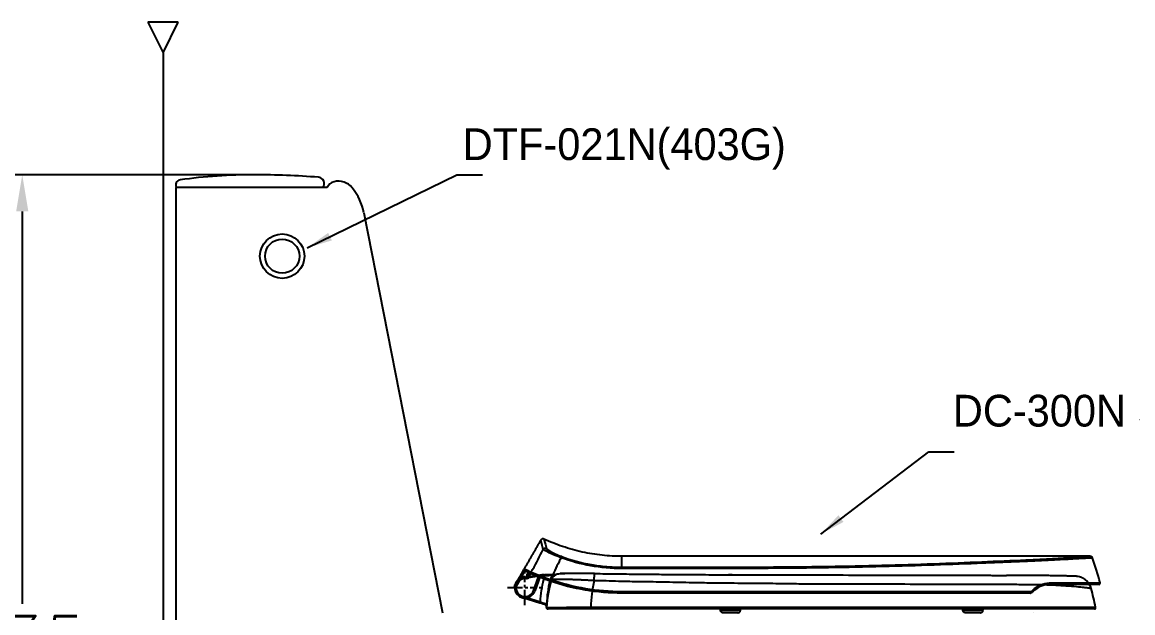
# Model space of a CAD drawing. Extents: x 65933 to 68358, y 58295 to 61726.
# Drawn here: x 66388 to 67262, y 59559 to 60025 of the extents above; entities that cross this region are included whole.
import ezdxf

# ---------------------------------------------------------------- set-up
doc = ezdxf.new("R2010")
doc.units = 0
doc.header["$MEASUREMENT"] = 0
doc.linetypes.add('BORDER', pattern=[18, 5, -2, 5, -2, 2, -2])
doc.layers.get('Defpoints').update_dxf_attribs({"linetype": 'CONTINUOUS'})
for name, color, linetype in [('1', 2, 'CONTINUOUS'), ('Dim', 4, 'CONTINUOUS'), ('MAIN', 7, 'CONTINUOUS')]:
    doc.layers.add(name, color=color, linetype=linetype)
doc.layers.add('AM_6', color=2, linetype='CONTINUOUS', lineweight=30)
doc.styles.add('h', font='', dxfattribs={"height": 30})
doc.styles.get("Standard").update_dxf_attribs({"font": 'txt.shx', "bigfont": 'ghs.shx'})
doc.styles.get('h').set_extended_font_data('Haansoft Batang')
doc.dimstyles.new('SERIM', dxfattribs={"dimscale": 10, "dimtxt": 3, "dimasz": 2, "dimexe": 1, "dimexo": 1.5, "dimgap": 1, "dimtad": 1, "dimtoh": 1, "dimdec": 0, "dimdsep": 46, "dimtxsty": 'h', "dimcen": -0.3, "dimclrt": 2, "dimadec": 0, "dimazin": 0, "dimtfac": 1, "dimtdec": 0, "dimtmove": 1, "dimatfit": 3, "dimfxl": 0, "dimtolj": 1, "dimtzin": 0, "dimarcsym": 0})
doc.dimstyles.get("Standard").update_dxf_attribs({"dimtxt": 0.18, "dimasz": 0.18, "dimexe": 0.18, "dimexo": 0.0625, "dimgap": 0.09, "dimtad": 0, "dimtih": 1, "dimtoh": 1, "dimdec": 4, "dimzin": 0, "dimdsep": 46, "dimtxsty": 'Standard', "dimcen": 0.09, "dimadec": 0, "dimazin": 0, "dimtfac": 1, "dimtdec": 4, "dimtofl": 0, "dimtmove": 0, "dimatfit": 0, "dimfxl": 0, "dimtolj": 1, "dimtzin": 0, "dimarcsym": 0})

# ---------------------------------------------------------------- blocks, each defined once
blk = doc.blocks.new('*D13')
at = {"layer": 'Defpoints', "color": 0}
for p in [(66387.56, 59904.31), (66580.4, 59904.31), (66498.43, 59169.32)]:
    blk.add_point(p, dxfattribs=at)
at = {"layer": 'Dim', "color": 0, "lineweight": -2}
for p, q in [((66570.4, 59904.31), (66358.76, 59904.31)), ((66387.56, 59875.51), (66387.56, 59566.41)), ((66387.56, 59198.12), (66387.56, 59507.21)), ((66488.43, 59169.32), (66358.76, 59169.32))]:
    blk.add_line(p, q, dxfattribs=at)
at = {"layer": 'Dim', "color": 0}
for points in [[(66382.76, 59875.51), (66392.36, 59875.51), (66387.56, 59904.31)], [(66382.76, 59198.12), (66392.36, 59198.12), (66387.56, 59169.32)]]:
    blk.add_solid(points, dxfattribs=at)
at = {"layer": 'Dim', "color": 0, "insert": (66387.56, 59536.81), "char_height": 40, "attachment_point": 5}
blk.add_mtext('\\A1;735', dxfattribs=at)

msp = doc.modelspace()

# ---------------------------------------------------------------- linework, layer by layer
at = {"layer": '1', "color": 1, "linetype": 'BORDER'}
for p, q in [((66783.43, 59565.37), (66783.43, 59593.1)), ((66783.43, 59565.37), (66783.43, 59593.1)), ((66769.57, 59579.23), (66797.3, 59579.23)), ((66769.57, 59579.23), (66797.3, 59579.23))]:
    msp.add_line(p, q, dxfattribs=at)
at = {"layer": '1', "color": 7}
for p, q in [((66775.69, 59580.93), (66780.11, 59588.58)), ((66780.98, 59588.08), (66776.56, 59580.43)), ((66780.98, 59588.08), (66780.11, 59588.58)), ((66782.21, 59587.24), (66796.64, 59589.44)), ((66782.21, 59587.24), (66782.36, 59586.25)), ((66796.7, 59588.44), (66782.36, 59586.25)), ((66787.88, 59590.36), (66785.37, 59586.01)), ((66786.68, 59590.27), (66786.8, 59590.48)), ((66790.15, 59576.79), (66794.11, 59587.69)), ((66795.04, 59587.32), (66791.08, 59576.45)), ((66799.16, 59589.38), (66799.14, 59588.38)), ((66775.29, 59579.54), (66776.29, 59579.5)), ((66776.56, 59580.43), (66775.69, 59580.93)), ((66791.08, 59576.45), (66790.15, 59576.79)), ((66781, 59571.51), (66781.3, 59572.46)), ((66795.25, 59567.03), (66781, 59571.51)), ((66781.3, 59572.46), (66795.55, 59567.98)), ((66795.25, 59567.03), (66795.55, 59567.98)), ((66835.35, 59563.69), (66835.35, 59562.49)), ((67183.67, 59559.49), (67183.67, 59559.49))]:
    msp.add_line(p, q, dxfattribs=at)
for centre, radius, start, end in [((66797.55, 59615.63), 2, 65.00848, 149.99122), ((67228.37, 59601.85), 2, 19.48305, 90.00007), ((66783.43, 59579.23), 8.1, 98.66682, 252.54816), ((66783.43, 59579.23), 7.1, 98.66682, 252.54816), ((66859.79, 59749.29), 179.44, 243.94749, 245.49801), ((67235.4, 59582.76), 1, 270, 15.33094), ((66783.43, 59579.23), 8.14, 177.86097, 340), ((66783.43, 59579.23), 7.14, 177.86097, 340), ((66801.35, 59563.49), 1, 179.40839, 270), ((67231.82, 59563.49), 1, 270, 12.43331)]:
    msp.add_arc(centre, radius, start, end, dxfattribs=at)
for points, degree in [([(66798.39, 59617.42), (66798.39, 59617.42), (66799.06, 59614.93), (66800.4, 59609.96)], 3), ([(66795.82, 59616.63), (66785.84, 59599.34), (66775.86, 59582.06)], 2), ([(66797.86, 59609.14), (66796.5, 59614.12), (66795.82, 59616.61), (66795.82, 59616.61)], 3), ([(66796.78, 59607.09), (66797.14, 59607.77), (66797.5, 59608.46), (66797.86, 59609.14)], 3), ([(66788.41, 59591.33), (66791.29, 59596.71), (66794.08, 59601.96), (66796.78, 59607.09)], 3), ([(66810.31, 59599.79), (66808.11, 59595.16), (66805.85, 59590.44), (66803.55, 59585.64)], 3), ([(66811.73, 59602.78), (66811.26, 59601.79), (66810.78, 59600.79), (66810.31, 59599.79)], 3), ([(67228.37, 59603.85), (67044.08, 59603.85), (66859.79, 59603.85)], 2), ([(66859.79, 59595.26), (66859.79, 59600.99), (66859.79, 59603.85), (66859.79, 59603.85)], 3), ([(67236.36, 59583.03), (67234.56, 59589.59), (67232.53, 59596.1), (67230.26, 59602.51)], 3), ([(66783.16, 59593.66), (66783.2, 59593.72), (66783.22, 59593.74), (66783.23, 59593.74)], 3), ([(66783.23, 59593.74), (66784.01, 59593.36), (66785.72, 59592.53), (66788.41, 59591.33)], 3), ([(66788.87, 59589.92), (66786.16, 59591.12), (66784.44, 59591.96), (66783.66, 59592.34)], 3), ([(66785.49, 59590.09), (66785.93, 59590.77), (66786.18, 59591.14), (66786.21, 59591.13)], 3), ([(66786.21, 59591.13), (66786.41, 59591.03), (66786.68, 59590.91), (66787, 59590.76)], 3), ([(66859.8, 59594.2), (66859.8, 59594.79), (66859.8, 59595.2), (66859.79, 59595.26)], 3), ([(66953.1, 59595.34), (66976.26, 59595.36), (66999.38, 59595.55), (67022.24, 59595.89)], 3), ([(67022.51, 59594.86), (66999.58, 59594.52), (66976.33, 59594.32), (66953.11, 59594.29)], 3), ([(66791.42, 59588.81), (66791.43, 59588.8), (66791.44, 59588.8), (66791.45, 59588.79)], 3), ([(66791.45, 59588.79), (66791.56, 59588.75), (66791.87, 59588.62), (66792.37, 59588.4)], 3), ([(66795.55, 59567.98), (66795.93, 59573.99), (66796.81, 59579.96), (66798.18, 59585.82)], 3), ([(66799.14, 59588.38), (66798.32, 59588.4), (66797.51, 59588.42), (66796.7, 59588.44)], 3), ([(66798.18, 59585.82), (66798.39, 59586.72), (66798.71, 59587.58), (66799.14, 59588.38)], 3), ([(66803.05, 59584.68), (66801.63, 59578.6), (66800.76, 59572.41), (66800.46, 59566.17)], 3), ([(66800.6, 59563.56), (66801.12, 59570.93), (66802.41, 59578.19), (66804.43, 59585.23)], 3), ([(66803.32, 59584.24), (66803.45, 59584.2), (66803.58, 59584.16), (66803.71, 59584.11)], 3), ([(66807.74, 59589.37), (66807.13, 59589.07), (66806.52, 59588.77)], 2), ([(66943.71, 59589.33), (66944.71, 59589.33), (66945.71, 59589.33), (66946.7, 59589.32)], 3), ([(66946.7, 59589.32), (66945.71, 59589.33), (66944.71, 59589.33), (66943.71, 59589.33)], 3), ([(66946.7, 59589.32), (66949.15, 59589.32), (66951.6, 59589.31), (66954.04, 59589.31)], 3), ([(67154.42, 59588.86), (67156.21, 59588.85), (67157.99, 59588.85), (67159.76, 59588.85)], 3), ([(67159.76, 59588.85), (67160.74, 59588.85), (67161.71, 59588.84), (67162.66, 59588.84)], 3), ([(67184.74, 59578.4), (67188.66, 59581.57), (67193.34, 59583.1), (67198.05, 59583.09)], 3), ([(67226.68, 59583.5), (67226.18, 59584.1), (67225.6, 59584.67), (67224.98, 59585.18)], 3), ([(67229.31, 59578.44), (67228.96, 59579.78), (67228.37, 59581.14), (67227.51, 59582.4)], 3), ([(66775.29, 59579.54), (66775.33, 59580.48), (66775.56, 59581.33), (66775.56, 59581.33)], 3), ([(66954.95, 59576.22), (66978.48, 59576.23), (67002, 59576.23), (67025.24, 59576.23)], 3), ([(67025.1, 59574.85), (67001.9, 59574.85), (66978.44, 59574.85), (66954.95, 59574.85)], 3), ([(67165.83, 59581.54), (67163.97, 59581.54), (67162.09, 59581.55), (67160.2, 59581.55)], 3), ([(67178.45, 59581.48), (67174.35, 59581.5), (67170.14, 59581.52), (67165.83, 59581.54)], 3), ([(67184.75, 59577.3), (67184.07, 59576.74), (67183.41, 59576.14), (67182.79, 59575.48)], 3), ([(67184.56, 59577.14), (67184.64, 59577.21), (67184.71, 59577.27), (67184.78, 59577.33)], 3), ([(67232.8, 59563.71), (67231.71, 59568.64), (67230.6, 59573.57), (67229.31, 59578.44)], 3), ([(66799.7, 59565.63), (66798.57, 59565.98), (66796.93, 59566.5), (66795.25, 59567.03)], 3), ([(66795.55, 59567.98), (66796.95, 59567.47), (66798.32, 59566.97), (66799.24, 59566.62)], 3), ([(66800.4, 59564.64), (66800.41, 59565.08), (66800.11, 59565.5), (66799.7, 59565.63)], 3), ([(66799.84, 59565.58), (66800.11, 59565.43), (66800.27, 59565.14)], 2), ([(66800.33, 59564.97), (66800.31, 59565.06), (66800.27, 59565.14), (66800.22, 59565.21)], 3), ([(66800.38, 59564.65), (66800.38, 59564.82), (66800.34, 59564.99), (66800.27, 59565.14)], 3), ([(66800.42, 59565.79), (66800.39, 59565.03), (66800.37, 59564.27), (66800.37, 59563.51)], 3), ([(66800.38, 59564.65), (66800.38, 59564.66), (66800.38, 59564.66), (66800.38, 59564.66)], 3), ([(66800.43, 59565.4), (66800.42, 59565.15), (66800.41, 59564.89), (66800.4, 59564.64)], 3), ([(66800.4, 59564.64), (66800.4, 59564.64), (66800.4, 59564.64), (66800.4, 59564.64)], 3), ([(66800.46, 59566.17), (66800.45, 59565.91), (66800.44, 59565.66), (66800.43, 59565.4)], 3), ([(66800.35, 59563.5), (66800.35, 59563.78), (66800.36, 59564.05), (66800.36, 59564.32)], 3), ([(66937.33, 59561.42), (66937.33, 59561.75), (66937.33, 59562.09), (66937.33, 59562.42)], 3), ([(66953.14, 59561.42), (66953.14, 59561.92), (66953.14, 59562.42)], 2), ([(66955.84, 59563.69), (66979.09, 59563.69), (67002.33, 59563.69), (67025.29, 59563.7)], 3), ([(67025.13, 59562.49), (67002.22, 59562.49), (66979.04, 59562.49), (66955.84, 59562.49)], 3), ([(67128.31, 59561.42), (67128.31, 59561.75), (67128.31, 59562.09), (67128.31, 59562.42)], 3), ([(67144.12, 59561.42), (67144.12, 59561.92), (67144.12, 59562.42)], 2)]:
    msp.add_open_spline(points, degree=degree, dxfattribs=at)
for points, knots in [([(66859.79, 59603.85), (66857.2, 59603.85), (66852.01, 59603.98), (66844.2, 59604.61), (66836.36, 59605.67), (66828.53, 59607.17), (66820.74, 59609.11), (66813.04, 59611.49), (66805.57, 59614.25), (66800.73, 59616.36), (66798.4, 59617.45)], [0, 0, 0, 0, 0.122297, 0.245928, 0.370731, 0.496537, 0.623166, 0.750433, 0.878145, 1, 1, 1, 1]), ([(66811.73, 59602.78), (66807.55, 59604.31), (66804, 59605.89), (66799.31, 59608.19), (66798.08, 59608.91), (66797.86, 59609.14)], [0, 0, 0, 0, 0.5, 0.5, 1, 1, 1, 1]), ([(66800.4, 59609.96), (66800.51, 59609.58), (66801.47, 59608.8), (66805.44, 59606.54), (66808.57, 59605.03), (66812.37, 59603.64)], [0, 0, 0, 0, 0.5, 0.5, 1, 1, 1, 1]), ([(66859.8, 59594.2), (66851.5, 59594.2), (66843.23, 59594.94), (66827.19, 59597.83), (66819.36, 59599.96), (66811.73, 59602.78)], [0, 0, 0, 0, 0.5, 0.5, 1, 1, 1, 1]), ([(66812.37, 59603.64), (66819.91, 59600.89), (66827.63, 59598.81), (66839.5, 59596.69), (66843.5, 59596.16), (66851.6, 59595.44), (66855.76, 59595.26), (66859.79, 59595.26)], [0, 0, 0, 0, 0.5, 0.5, 0.75, 0.75, 1, 1, 1, 1]), ([(67022.24, 59595.89), (67036.58, 59596.11), (67050.68, 59596.41), (67078.39, 59597.13), (67091.95, 59597.57), (67118.2, 59598.5), (67130.95, 59599.01), (67155.25, 59600.04), (67166.85, 59600.56), (67177.9, 59601.05)], [0, 0, 0, 0, 0.25, 0.25, 0.5, 0.5, 0.75, 0.75, 1, 1, 1, 1]), ([(67179.06, 59599.89), (67173.53, 59599.66), (67167.8, 59599.41), (67156.12, 59598.92), (67150.15, 59598.67), (67131.81, 59597.93), (67118.99, 59597.44), (67092.59, 59596.52), (67078.96, 59596.1), (67051.1, 59595.37), (67036.93, 59595.07), (67022.51, 59594.86)], [0, 0, 0, 0, 0.125, 0.125, 0.25, 0.25, 0.5, 0.5, 0.75, 0.75, 1, 1, 1, 1]), ([(67177.9, 59601.05), (67185.7, 59601.4), (67192.68, 59601.75), (67201.96, 59602.25), (67204.86, 59602.41), (67210.22, 59602.72), (67212.68, 59602.87), (67219.25, 59603.26), (67222.61, 59603.47), (67226.05, 59603.69), (67226.92, 59603.75), (67228.08, 59603.83), (67228.37, 59603.85), (67228.37, 59603.85)], [0, 0, 0, 0, 0.25, 0.25, 0.375, 0.375, 0.5, 0.5, 0.75, 0.75, 0.875, 0.875, 1, 1, 1, 1]), ([(67230.26, 59602.51), (67230.26, 59602.51), (67229.96, 59602.5), (67228.78, 59602.43), (67227.9, 59602.37), (67224.41, 59602.17), (67221, 59601.98), (67214.33, 59601.61), (67211.84, 59601.47), (67206.39, 59601.18), (67203.46, 59601.03), (67194.04, 59600.56), (67186.93, 59600.23), (67179.06, 59599.89)], [0, 0, 0, 0, 0.125, 0.125, 0.25, 0.25, 0.5, 0.5, 0.625, 0.625, 0.75, 0.75, 1, 1, 1, 1]), ([(66780.11, 59588.58), (66780.91, 59589.96), (66781.69, 59591.3), (66782.71, 59592.98), (66783.02, 59593.47), (66783.16, 59593.66)], [0, 0, 0, 0, 0.56676, 0.56676, 1, 1, 1, 1]), ([(66783.66, 59592.34), (66783.63, 59592.36), (66783.32, 59591.9), (66782.33, 59590.33), (66781.66, 59589.22), (66780.98, 59588.08)], [0, 0, 0, 0, 0.5, 0.5, 1, 1, 1, 1]), ([(66786.74, 59590.38), (66786.79, 59590.45), (66786.88, 59590.6), (66786.95, 59590.72), (66786.99, 59590.78)], [0, 0, 0, 0, 0.469631, 1, 1, 1, 1]), ([(66788.41, 59591.33), (66788.75, 59591.27), (66790.27, 59590.66), (66795.55, 59588.57), (66799.34, 59587.1), (66803.55, 59585.64)], [0, 0, 0, 0, 0.5, 0.5, 1, 1, 1, 1]), ([(66859.79, 59595.26), (66875.35, 59595.28), (66890.9, 59595.29), (66922, 59595.32), (66937.55, 59595.33), (66953.1, 59595.34)], [0, 0, 0, 0, 0.5, 0.5, 1, 1, 1, 1]), ([(66953.11, 59594.29), (66937.56, 59594.28), (66922, 59594.26), (66890.9, 59594.23), (66875.35, 59594.22), (66859.8, 59594.2)], [0, 0, 0, 0, 0.5, 0.5, 1, 1, 1, 1]), ([(66775.87, 59582.06), (66775.83, 59582), (66775.76, 59581.87), (66775.67, 59581.67), (66775.62, 59581.53), (66775.6, 59581.46), (66775.6, 59581.46)], [0, 0, 0, 0, 0.288268, 0.680678, 0.983774, 1, 1, 1, 1]), ([(66775.86, 59582.06), (66775.86, 59582.06), (66775.86, 59582.06), (66775.86, 59582.06), (66775.85, 59582.01), (66775.81, 59581.86), (66775.8, 59581.78), (66775.74, 59581.47), (66775.7, 59581.21), (66775.69, 59580.93)], [0, 0, 0, 0, 0.000399, 0.000399, 0.298262, 0.298262, 0.528278, 0.528278, 1, 1, 1, 1]), ([(66785.37, 59586.01), (66785.3, 59586.78), (66785.22, 59587.53), (66785.18, 59588.98), (66785.21, 59589.65), (66785.49, 59590.09)], [0, 0, 0, 0, 0.5, 0.5, 1, 1, 1, 1]), ([(66786.68, 59590.27), (66786.56, 59590.07), (66786.46, 59589.85), (66786.21, 59589.22), (66786.08, 59588.8), (66785.78, 59587.75), (66785.63, 59587.11), (66785.44, 59586.32), (66785.41, 59586.17), (66785.37, 59586.02), (66785.37, 59586.02), (66785.37, 59586.01)], [0, 0, 0, 0, 0.173372, 0.173372, 0.471385, 0.471385, 0.89831, 0.89831, 0.996626, 0.996626, 1, 1, 1, 1]), ([(66803.22, 59584.28), (66799.2, 59585.66), (66795.58, 59587.08), (66790.57, 59589.15), (66789.15, 59589.79), (66788.87, 59589.92)], [0, 0, 0, 0, 0.5, 0.5, 1, 1, 1, 1]), ([(66796.7, 59588.44), (66796.7, 59588.44), (66796.7, 59588.45), (66796.7, 59588.52), (66796.69, 59588.59), (66796.68, 59588.77), (66796.67, 59588.88), (66796.66, 59589.07), (66796.66, 59589.15), (66796.65, 59589.29), (66796.64, 59589.35), (66796.64, 59589.42), (66796.64, 59589.44), (66796.64, 59589.44)], [0, 0, 0, 0, 0.009719, 0.009719, 0.142864, 0.142864, 0.357904, 0.357904, 0.572168, 0.572168, 0.786073, 0.786073, 1, 1, 1, 1]), ([(66796.64, 59589.44), (66797.3, 59589.43), (66797.97, 59589.41), (66798.81, 59589.39), (66798.98, 59589.39), (66799.16, 59589.38)], [0, 0, 0, 0, 0.793321, 0.793321, 1, 1, 1, 1]), ([(66803.05, 59584.68), (66803.04, 59584.68), (66802.51, 59584.81), (66800.71, 59585.23), (66799.45, 59585.53), (66798.18, 59585.82)], [0, 0, 0, 0, 0.5, 0.5, 1, 1, 1, 1]), ([(66807.3, 59589.18), (66807.09, 59589.17), (66806.88, 59589.15), (66805.92, 59589.06), (66805.16, 59588.97), (66802.78, 59588.67), (66801.02, 59588.49), (66799.14, 59588.38)], [0, 0, 0, 0, 0.085207, 0.085207, 0.390138, 0.390138, 1, 1, 1, 1]), ([(66807.56, 59589.24), (66807.34, 59589.24), (66807.11, 59589.24), (66806.18, 59589.25), (66805.44, 59589.27), (66803.04, 59589.3), (66801.16, 59589.34), (66799.16, 59589.38)], [0, 0, 0, 0, 0.098353, 0.098353, 0.398902, 0.398902, 1, 1, 1, 1]), ([(66799.16, 59589.38), (66801.16, 59589.34), (66803.04, 59589.3), (66805.44, 59589.27), (66806.18, 59589.25), (66807.11, 59589.24), (66807.34, 59589.24), (66807.56, 59589.24)], [0, 0, 0, 0, 0.601098, 0.601098, 0.901647, 0.901647, 1, 1, 1, 1]), ([(66806.59, 59588.8), (66806.08, 59588.6), (66805.61, 59588.32), (66804.11, 59587.16), (66803.36, 59586), (66803.05, 59584.68)], [0, 0, 0, 0, 0.28878, 0.28878, 1, 1, 1, 1]), ([(66803.82, 59585.01), (66803.7, 59584.92), (66803.46, 59584.74), (66803.21, 59584.65), (66803.11, 59584.67), (66803.05, 59584.68)], [0, 0, 0, 0, 0.316728, 0.650001, 1, 1, 1, 1]), ([(66859.79, 59574.85), (66850.05, 59574.85), (66840.47, 59575.66), (66821.62, 59578.81), (66812.34, 59581.15), (66803.22, 59584.28)], [0, 0, 0, 0, 0.5, 0.5, 1, 1, 1, 1]), ([(66803.55, 59585.64), (66812.61, 59582.52), (66821.83, 59580.18), (66840.58, 59577.03), (66850.11, 59576.22), (66859.79, 59576.22)], [0, 0, 0, 0, 0.5, 0.5, 1, 1, 1, 1]), ([(66804.43, 59585.23), (66804.37, 59585.19), (66804.25, 59585.12), (66804.09, 59585.11), (66803.95, 59585.09), (66803.85, 59585.04), (66803.82, 59585.01)], [0, 0, 0, 0, 0.221728, 0.500088, 0.828974, 1, 1, 1, 1]), ([(66838.01, 59584.66), (66837, 59584.72), (66834.95, 59584.84), (66831.89, 59585), (66828.81, 59585.15), (66825.76, 59585.29), (66822.76, 59585.4), (66819.86, 59585.5), (66817.1, 59585.58), (66814.5, 59585.64), (66812.12, 59585.67), (66809.98, 59585.68), (66808.14, 59585.66), (66806.63, 59585.6), (66805.48, 59585.52), (66804.69, 59585.4), (66804.52, 59585.28), (66804.43, 59585.23)], [0, 0, 0, 0, 0.058397, 0.118023, 0.178854, 0.240872, 0.304064, 0.368425, 0.43395, 0.500641, 0.568499, 0.637528, 0.707727, 0.779091, 0.851609, 0.925256, 1, 1, 1, 1]), ([(66838.11, 59590.19), (66836.09, 59590.21), (66832.21, 59590.26), (66826.59, 59590.3), (66821.53, 59590.29), (66817.14, 59590.25), (66813.52, 59590.15), (66810.72, 59589.99), (66808.76, 59589.75), (66807.99, 59589.51), (66807.74, 59589.37)], [0, 0, 0, 0, 0.134719, 0.265473, 0.393784, 0.518942, 0.64233, 0.763138, 0.882596, 1, 1, 1, 1]), ([(66838.11, 59590.27), (66837.24, 59590.28), (66835.52, 59590.3), (66832.97, 59590.33), (66830.47, 59590.35), (66827.23, 59590.38), (66823.38, 59590.41), (66819.31, 59590.41), (66815.9, 59590.4), (66813.36, 59590.37), (66811.66, 59590.32), (66811.37, 59590.27), (66811.23, 59590.25)], [0, 0, 0, 0, 0.063084, 0.125388, 0.187282, 0.249145, 0.373717, 0.498081, 0.622847, 0.748204, 0.873956, 1, 1, 1, 1]), ([(66838.01, 59584.66), (66837.19, 59581.26), (66836.55, 59577.81), (66835.66, 59570.79), (66835.38, 59567.24), (66835.35, 59563.69)], [0, 0, 0, 0, 0.5, 0.5, 1, 1, 1, 1]), ([(66871.35, 59583.8), (66869, 59583.84), (66863.44, 59583.94), (66854.61, 59584.22), (66845.84, 59584.5), (66840.29, 59584.61), (66838.01, 59584.66)], [0, 0, 0, 0, 0.211098, 0.500018, 0.794863, 1, 1, 1, 1]), ([(66838.11, 59590.27), (66841.08, 59590.23), (66846.64, 59590.15), (66855.08, 59590.04), (66863.21, 59589.94), (66868.77, 59589.88), (66871.43, 59589.85)], [0, 0, 0, 0, 0.267477, 0.500007, 0.760064, 1, 1, 1, 1]), ([(66954.03, 59582.54), (66950.19, 59582.56), (66941.76, 59582.6), (66927.98, 59582.8), (66911.15, 59583.1), (66895.46, 59583.42), (66881.68, 59583.67), (66874.79, 59583.76), (66871.35, 59583.8)], [0, 0, 0, 0, 0.139089, 0.305769, 0.500007, 0.750024, 0.875, 1, 1, 1, 1]), ([(66871.43, 59589.85), (66876.21, 59589.8), (66885.57, 59589.7), (66899.34, 59589.58), (66915.22, 59589.46), (66929.95, 59589.38), (66940.27, 59589.34), (66943.71, 59589.33)], [0, 0, 0, 0, 0.198329, 0.388612, 0.571475, 0.857209, 1, 1, 1, 1]), ([(67022.89, 59581.83), (67019.96, 59581.84), (67013.23, 59581.86), (67001.78, 59581.99), (66986.59, 59582.21), (66970.37, 59582.47), (66958.85, 59582.52), (66954.03, 59582.54)], [0, 0, 0, 0, 0.128527, 0.295249, 0.500166, 0.790438, 1, 1, 1, 1]), ([(66954.04, 59589.31), (66956.87, 59589.3), (66962.51, 59589.29), (66973.78, 59589.26), (66988.68, 59589.23), (67005.49, 59589.19), (67016.64, 59589.17), (67021.38, 59589.16)], [0, 0, 0, 0, 0.125142, 0.250178, 0.500113, 0.787261, 1, 1, 1, 1]), ([(67021.38, 59589.16), (67032.66, 59589.14), (67043.79, 59589.12), (67065.76, 59589.07), (67076.6, 59589.05), (67108.31, 59588.97), (67128.56, 59588.92), (67147.26, 59588.87)], [0, 0, 0, 0, 0.25, 0.25, 0.5, 0.5, 1, 1, 1, 1]), ([(67147.26, 59588.87), (67147.26, 59588.87), (67147.26, 59588.87), (67148.2, 59588.87), (67149.13, 59588.87), (67150.79, 59588.87), (67151.52, 59588.86), (67152.97, 59588.86), (67153.7, 59588.86), (67154.42, 59588.86), (67154.42, 59588.86), (67154.42, 59588.86)], [0, 0, 0, 0, 0.000007, 0.000007, 0.389045, 0.389045, 0.694529, 0.694529, 0.999993, 0.999993, 1, 1, 1, 1]), ([(67172.25, 59588.81), (67171.13, 59588.81), (67168.94, 59588.82), (67165.76, 59588.83), (67163.69, 59588.84), (67162.68, 59588.84), (67162.65, 59588.84)], [0, 0, 0, 0, 0.358128, 0.690293, 0.991787, 1, 1, 1, 1]), ([(67218.01, 59588.06), (67217.95, 59588.07), (67217.75, 59588.09), (67217.14, 59588.11), (67215.97, 59588.16), (67214.23, 59588.22), (67211.89, 59588.29), (67209.01, 59588.37), (67205.64, 59588.45), (67201.76, 59588.53), (67197.27, 59588.6), (67192.09, 59588.67), (67186.17, 59588.73), (67179.54, 59588.78), (67174.7, 59588.8), (67172.18, 59588.81)], [0, 0, 0, 0, 0.040411, 0.108997, 0.185067, 0.265611, 0.347355, 0.427603, 0.50478, 0.581636, 0.660818, 0.74252, 0.826769, 0.912996, 1, 1, 1, 1]), ([(67198.05, 59583.09), (67204.17, 59583.09), (67209.59, 59583.08), (67219.05, 59583.06), (67223.13, 59583.05), (67229.7, 59583.04), (67232.17, 59583.04), (67235.5, 59583.03), (67236.36, 59583.03), (67236.36, 59583.03)], [0, 0, 0, 0, 0.25, 0.25, 0.5, 0.5, 0.75, 0.75, 1, 1, 1, 1]), ([(67222.73, 59586.66), (67221.6, 59587.25), (67220.38, 59587.67), (67218.72, 59587.98), (67218.28, 59588.04), (67217.84, 59588.08)], [0, 0, 0, 0, 0.731546, 0.731546, 1, 1, 1, 1]), ([(67227.79, 59581.97), (67227.75, 59582.04), (67227.58, 59582.32), (67227.27, 59582.75), (67226.8, 59583.32), (67226.25, 59583.9), (67225.75, 59584.37), (67225.32, 59584.74), (67225.11, 59584.92), (67224.93, 59585.07), (67224.81, 59585.17), (67224.68, 59585.28), (67224.51, 59585.42), (67224.23, 59585.65), (67223.91, 59585.9), (67223.51, 59586.2), (67223.14, 59586.44), (67222.88, 59586.58), (67222.78, 59586.63)], [0, 0, 0, 0, 0.03113, 0.11787, 0.242645, 0.360953, 0.455417, 0.482106, 0.503951, 0.513552, 0.522771, 0.532182, 0.542417, 0.567486, 0.622482, 0.704248, 0.86265, 1, 1, 1, 1]), ([(67225.58, 59584.64), (67225.5, 59584.72), (67225.3, 59584.91), (67225.09, 59585.1), (67224.96, 59585.19), (67224.93, 59585.22)], [0, 0, 0, 0, 0.23732, 0.756244, 1, 1, 1, 1]), ([(66775.29, 59579.54), (66775.31, 59579.87), (66775.38, 59580.21), (66775.5, 59580.52), (66775.55, 59580.66), (66775.62, 59580.8), (66775.69, 59580.93)], [0, 0, 0, 0, 0.695533, 0.695533, 0.695533, 1, 1, 1, 1]), ([(66776.56, 59580.43), (66776.51, 59580.34), (66776.47, 59580.25), (66776.35, 59579.95), (66776.3, 59579.72), (66776.29, 59579.5)], [0, 0, 0, 0, 0.304457, 0.304457, 1, 1, 1, 1]), ([(66859.79, 59576.22), (66860.46, 59576.22), (66861.12, 59576.22), (66864.46, 59576.22), (66867.12, 59576.22), (66880.46, 59576.22), (66891.12, 59576.22), (66919.51, 59576.22), (66937.23, 59576.22), (66954.95, 59576.22)], [0, 0, 0, 0, 0.021016, 0.021016, 0.105081, 0.105081, 0.441341, 0.441341, 1, 1, 1, 1]), ([(66954.95, 59574.85), (66939.09, 59574.85), (66923.23, 59574.85), (66891.51, 59574.85), (66875.65, 59574.85), (66859.79, 59574.85)], [0, 0, 0, 0, 0.5, 0.5, 1, 1, 1, 1]), ([(67152.8, 59581.58), (67143.13, 59581.61), (67133.1, 59581.65), (67112.38, 59581.71), (67101.7, 59581.74), (67068.97, 59581.81), (67046.11, 59581.84), (67022.88, 59581.83)], [0, 0, 0, 0, 0.25, 0.25, 0.5, 0.5, 1, 1, 1, 1]), ([(67181.34, 59574.85), (67170.22, 59574.85), (67158.54, 59574.85), (67134.07, 59574.85), (67121.25, 59574.85), (67094.92, 59574.85), (67081.32, 59574.85), (67053.55, 59574.85), (67039.44, 59574.85), (67025.1, 59574.85)], [0, 0, 0, 0, 0.25, 0.25, 0.5, 0.5, 0.75, 0.75, 1, 1, 1, 1]), ([(67025.24, 59576.23), (67053.89, 59576.23), (67082.02, 59576.23), (67134.79, 59576.2), (67159.67, 59576.18), (67181.95, 59576.17)], [0, 0, 0, 0, 0.5, 0.5, 1, 1, 1, 1]), ([(67160.2, 59581.55), (67159.45, 59581.56), (67158.7, 59581.56), (67157.2, 59581.57), (67156.45, 59581.57), (67154.74, 59581.57), (67153.77, 59581.58), (67152.8, 59581.58)], [0, 0, 0, 0, 0.305481, 0.305481, 0.610959, 0.610959, 1, 1, 1, 1]), ([(67229.31, 59578.44), (67229.29, 59578.45), (67229.24, 59578.46), (67228.84, 59578.52), (67228.17, 59578.61), (67227.19, 59578.75), (67225.51, 59578.96), (67222.18, 59579.38), (67216.16, 59579.97), (67208.18, 59580.56), (67200.18, 59581.01), (67192.92, 59581.27), (67185.82, 59581.44), (67180.85, 59581.47), (67178.45, 59581.48)], [0, 0, 0, 0, 0.047211, 0.095927, 0.146139, 0.197831, 0.250979, 0.350908, 0.50117, 0.646345, 0.750258, 0.8387, 0.921965, 1, 1, 1, 1]), ([(67182.79, 59575.48), (67182.62, 59575.3), (67182.42, 59575.15), (67182.14, 59575.02), (67182.09, 59575), (67181.82, 59574.9), (67181.58, 59574.85), (67181.34, 59574.85)], [0, 0, 0, 0, 0.457714, 0.457714, 0.562429, 0.562429, 1, 1, 1, 1]), ([(67181.95, 59576.17), (67182.07, 59576.17), (67182.19, 59576.19), (67182.44, 59576.28), (67182.57, 59576.37), (67182.68, 59576.48)], [0, 0, 0, 0, 0.43383, 0.43383, 1, 1, 1, 1]), ([(67182.68, 59576.48), (67183.33, 59577.17), (67184.02, 59577.81), (67184.74, 59578.4), (67184.74, 59578.4), (67184.74, 59578.4)], [0, 0, 0, 0, 0.999984, 0.999984, 1, 1, 1, 1]), ([(67197.35, 59581.76), (67195.12, 59581.76), (67192.9, 59581.39), (67188.66, 59579.92), (67186.64, 59578.83), (67184.75, 59577.3)], [0, 0, 0, 0, 0.5, 0.5, 1, 1, 1, 1]), ([(67235.4, 59581.76), (67235.4, 59581.76), (67234.54, 59581.76), (67231.24, 59581.76), (67228.78, 59581.76), (67222.25, 59581.76), (67218.21, 59581.76), (67208.81, 59581.76), (67203.43, 59581.76), (67197.35, 59581.76)], [0, 0, 0, 0, 0.25, 0.25, 0.5, 0.5, 0.75, 0.75, 1, 1, 1, 1]), ([(66799.24, 59566.62), (66799.21, 59566.4), (66799.23, 59566.17), (66799.4, 59565.81), (66799.53, 59565.68), (66799.7, 59565.63)], [0, 0, 0, 0, 0.5, 0.5, 1, 1, 1, 1]), ([(66799.24, 59566.62), (66799.43, 59566.55), (66799.81, 59566.42), (66800.18, 59566.28), (66800.42, 59566.19), (66800.45, 59566.18), (66800.46, 59566.17)], [0, 0, 0, 0, 0.263787, 0.517961, 0.763144, 1, 1, 1, 1]), ([(66800.27, 59565.14), (66800.25, 59565.18), (66800.22, 59565.22), (66800.07, 59565.44), (66799.89, 59565.57), (66799.68, 59565.63)], [0, 0, 0, 0, 0.176383, 0.176383, 1, 1, 1, 1]), ([(66800.43, 59565.4), (66800.43, 59565.4), (66800.42, 59565.4), (66800.39, 59565.41), (66800.36, 59565.42), (66800.32, 59565.43), (66800.26, 59565.44), (66800.2, 59565.46), (66800.13, 59565.48), (66800, 59565.53), (66799.86, 59565.58), (66799.75, 59565.61), (66799.7, 59565.63)], [0, 0, 0, 0, 0.125, 0.25, 0.25, 0.375, 0.5, 0.5, 0.625, 0.75, 0.875, 1, 1, 1, 1]), ([(66800.4, 59565.41), (66800.4, 59565.41), (66800.38, 59565.41), (66800.33, 59565.43), (66800.31, 59565.43), (66800.29, 59565.44)], [0, 0, 0, 0, 0.652077, 0.652077, 1, 1, 1, 1]), ([(66800.4, 59564.64), (66800.39, 59564.65), (66800.39, 59564.65), (66800.38, 59564.65), (66800.38, 59564.65), (66800.38, 59564.65)], [0, 0, 0, 0, 0.499609, 0.499609, 1, 1, 1, 1]), ([(66800.35, 59563.5), (66800.35, 59563.5), (66800.35, 59563.51), (66800.42, 59563.53), (66800.47, 59563.54), (66800.6, 59563.56)], [0, 0, 0, 0, 0.570811, 0.570811, 1, 1, 1, 1]), ([(66800.6, 59563.56), (66800.63, 59563.58), (66801.55, 59563.59), (66805, 59563.62), (66807.57, 59563.64), (66812.35, 59563.65), (66814.13, 59563.66), (66817.89, 59563.67), (66819.88, 59563.67), (66824.08, 59563.68), (66826.3, 59563.68), (66830.78, 59563.69), (66833.05, 59563.69), (66835.35, 59563.69)], [0, 0, 0, 0, 0.25, 0.25, 0.5, 0.5, 0.625, 0.625, 0.75, 0.75, 0.875, 0.875, 1, 1, 1, 1]), ([(66835.35, 59562.49), (66830.88, 59562.49), (66826.49, 59562.49), (66820.36, 59562.49), (66818.42, 59562.49), (66814.76, 59562.49), (66813.03, 59562.49), (66808.38, 59562.49), (66805.88, 59562.49), (66802.52, 59562.49), (66801.62, 59562.49), (66801.6, 59562.49)], [0, 0, 0, 0, 0.25, 0.25, 0.375, 0.375, 0.5, 0.5, 0.75, 0.75, 1, 1, 1, 1]), ([(66835.35, 59563.69), (66836.02, 59563.69), (66836.68, 59563.69), (66840.02, 59563.69), (66842.68, 59563.69), (66856.02, 59563.69), (66866.68, 59563.69), (66903.51, 59563.69), (66929.68, 59563.69), (66955.84, 59563.69)], [0, 0, 0, 0, 0.016599, 0.016599, 0.082993, 0.082993, 0.348569, 0.348569, 1, 1, 1, 1]), ([(66955.84, 59562.49), (66935.76, 59562.49), (66915.68, 59562.49), (66875.51, 59562.49), (66855.43, 59562.49), (66835.35, 59562.49)], [0, 0, 0, 0, 0.5, 0.5, 1, 1, 1, 1]), ([(66937.33, 59561.42), (66937.94, 59561.42), (66938.74, 59561.42), (66940.6, 59561.42), (66941.65, 59561.42), (66944.95, 59561.42), (66947.34, 59561.42), (66950.16, 59561.42), (66950.98, 59561.42), (66952.26, 59561.42), (66952.71, 59561.42), (66953.07, 59561.42), (66953.13, 59561.42), (66953.14, 59561.42)], [0, 0, 0, 0, 0.153759, 0.153759, 0.307518, 0.307518, 0.615035, 0.615035, 0.768794, 0.768794, 0.922553, 0.922553, 1, 1, 1, 1]), ([(66939, 59559.42), (66938.56, 59559.42), (66938.13, 59559.64), (66937.51, 59560.38), (66937.33, 59560.9), (66937.33, 59561.42)], [0, 0, 0, 0, 0.5, 0.5, 1, 1, 1, 1]), ([(66951.14, 59559.42), (66951.13, 59559.42), (66951.08, 59559.42), (66950.64, 59559.42), (66949.58, 59559.42), (66946.69, 59559.42), (66944.88, 59559.42), (66941.47, 59559.42), (66939.95, 59559.42), (66939, 59559.42)], [0, 0, 0, 0, 0.076779, 0.076779, 0.384519, 0.384519, 0.69226, 0.69226, 1, 1, 1, 1]), ([(66951.12, 59559.42), (66951.3, 59559.42), (66951.59, 59559.46), (66952.07, 59559.63), (66952.53, 59559.94), (66952.86, 59560.38), (66953.08, 59560.88), (66953.13, 59561.2), (66953.13, 59561.42)], [0, 0, 0, 0, 0.174575, 0.278766, 0.484765, 0.686831, 0.798219, 1, 1, 1, 1]), ([(67181.62, 59562.49), (67170.6, 59562.49), (67159, 59562.49), (67134.64, 59562.49), (67121.82, 59562.49), (67095.4, 59562.49), (67081.73, 59562.49), (67053.8, 59562.49), (67039.59, 59562.49), (67025.13, 59562.49)], [0, 0, 0, 0, 0.25, 0.25, 0.5, 0.5, 0.75, 0.75, 1, 1, 1, 1]), ([(67025.29, 59563.7), (67054.15, 59563.7), (67082.43, 59563.7), (67135.38, 59563.71), (67160.26, 59563.71), (67182.26, 59563.7)], [0, 0, 0, 0, 0.5, 0.5, 1, 1, 1, 1]), ([(67128.31, 59561.42), (67128.93, 59561.42), (67129.72, 59561.42), (67131.58, 59561.42), (67132.64, 59561.42), (67135.93, 59561.42), (67138.32, 59561.42), (67141.14, 59561.42), (67141.97, 59561.42), (67143.25, 59561.42), (67143.7, 59561.42), (67144.05, 59561.42), (67144.12, 59561.42), (67144.12, 59561.42)], [0, 0, 0, 0, 0.153759, 0.153759, 0.307518, 0.307518, 0.615035, 0.615035, 0.768794, 0.768794, 0.922553, 0.922553, 1, 1, 1, 1]), ([(67129.99, 59559.42), (67129.55, 59559.42), (67129.11, 59559.64), (67128.49, 59560.38), (67128.31, 59560.9), (67128.31, 59561.42)], [0, 0, 0, 0, 0.5, 0.5, 1, 1, 1, 1]), ([(67142.12, 59559.42), (67142.12, 59559.42), (67142.07, 59559.42), (67141.62, 59559.42), (67140.57, 59559.42), (67137.68, 59559.42), (67135.86, 59559.42), (67132.45, 59559.42), (67130.94, 59559.42), (67129.99, 59559.42)], [0, 0, 0, 0, 0.076779, 0.076779, 0.384519, 0.384519, 0.69226, 0.69226, 1, 1, 1, 1]), ([(67142.1, 59559.42), (67142.29, 59559.42), (67142.58, 59559.46), (67143.06, 59559.63), (67143.51, 59559.94), (67143.85, 59560.38), (67144.06, 59560.88), (67144.12, 59561.2), (67144.12, 59561.42)], [0, 0, 0, 0, 0.174575, 0.278766, 0.484765, 0.686831, 0.798219, 1, 1, 1, 1]), ([(67231.82, 59562.49), (67231.82, 59562.49), (67230.68, 59562.49), (67226.24, 59562.49), (67222.98, 59562.49), (67216.46, 59562.49), (67214.02, 59562.49), (67208.72, 59562.49), (67205.85, 59562.49), (67196.59, 59562.49), (67189.56, 59562.49), (67181.62, 59562.49)], [0, 0, 0, 0, 0.25, 0.25, 0.5, 0.5, 0.625, 0.625, 0.75, 0.75, 1, 1, 1, 1]), ([(67182.26, 59563.7), (67184.22, 59563.7), (67186.2, 59563.7), (67189.97, 59563.71), (67191.8, 59563.71), (67197.11, 59563.71), (67200.43, 59563.71), (67206.65, 59563.71), (67209.54, 59563.71), (67214.87, 59563.71), (67217.33, 59563.71), (67223.89, 59563.71), (67227.18, 59563.71), (67231.64, 59563.71), (67232.8, 59563.71), (67232.8, 59563.71)], [0, 0, 0, 0, 0.0625, 0.0625, 0.125, 0.125, 0.25, 0.25, 0.375, 0.375, 0.5, 0.5, 0.75, 0.75, 1, 1, 1, 1])]:
    msp.add_open_spline(points, degree=3, knots=knots, dxfattribs=at)
for points, weights, knots in [([(66800.4, 59609.96), (66799.75, 59610.25), (66799.06, 59610.06), (66798.27, 59609.85), (66797.86, 59609.14)], [0.855672783685, 0.87117093674, 1, 0.854816673358, 0.853564287966], [0.879882, 0.879882, 0.879882, 1.570796, 1.570796, 2.349419, 2.349419, 2.349419]), ([(66783.23, 59593.74), (66783.21, 59593.71), (66783.2, 59593.68), (66782.76, 59592.78), (66783.66, 59592.34)], [0.972096814135, 0.985311815163, 1, 0.707106781187, 1], [4.633616, 4.633616, 4.633616, 4.712389, 4.712389, 6.283185, 6.283185, 6.283185]), ([(66788.41, 59591.33), (66788.38, 59591.29), (66788.36, 59591.24), (66787.96, 59590.32), (66788.87, 59589.92)], [0.960624420712, 0.978773953308, 1, 0.707106781187, 1], [4.598553, 4.598553, 4.598553, 4.712389, 4.712389, 6.283185, 6.283185, 6.283185]), ([(66785.49, 59590.09), (66786.31, 59589.66), (66786.67, 59590.25), (66786.67, 59590.26), (66786.68, 59590.27)], [0.968519718016, 0.723798125394, 1, 0.993899976244, 0.988054040241], [4.801905, 4.801905, 4.801905, 6.283185, 6.283185, 6.3159, 6.3159, 6.3159]), ([(66803.55, 59585.64), (66803.47, 59585.46), (66803.41, 59585.27), (66803.08, 59584.33), (66803.22, 59584.28)], [0.88537900072, 0.921823096139, 1, 0.707106781187, 1], [4.293124, 4.293124, 4.293124, 4.712389, 4.712389, 6.283185, 6.283185, 6.283185]), ([(67197.35, 59581.76), (67198.09, 59581.76), (67198.09, 59582.76), (67198.09, 59582.93), (67198.05, 59583.09)], [1, 0.707106781187, 1, 0.934519385577, 0.898317092329], [0, 0, 0, 1.570796, 1.570796, 1.921971, 1.921971, 1.921971]), ([(67181.34, 59574.85), (67181.98, 59574.85), (67181.98, 59575.85), (67181.98, 59576.01), (67181.95, 59576.17)], [1, 0.707106781187, 1, 0.937307979236, 0.90145365368], [0, 0, 0, 1.570796, 1.570796, 1.907016, 1.907016, 1.907016]), ([(66800.6, 59563.56), (66800.6, 59563.53), (66800.6, 59563.49), (66800.6, 59562.49), (66801.6, 59562.49)], [0.97256610321, 0.985572359833, 1, 0.707106781187, 1], [1.49342, 1.49342, 1.49342, 1.570796, 1.570796, 3.141593, 3.141593, 3.141593])]:
    msp.add_rational_spline(points, weights, degree=2, knots=knots, dxfattribs=at)
for points, weights in [([(66812.37, 59603.64), (66812.14, 59603.63), (66811.73, 59602.78)], [0.966692335009, 0.808725706733, 0.871314924879]), ([(66806.53, 59588.78), (66804.46, 59587.41), (66803.82, 59585.01)], [0.894568775491, 0.883822345177, 1]), ([(66804.43, 59585.23), (66805.23, 59588), (66807.76, 59589.39)], [1, 0.876928724482, 0.901246836168]), ([(66806.59, 59588.76), (66806.42, 59588.73), (66806.26, 59588.68)], [0.92939125246, 0.922456921595, 0.916645047215]), ([(66807.97, 59589.49), (66807.76, 59589.42), (66807.56, 59589.33)], [0.915562422816, 0.910739215682, 0.906978089832]), ([(66838.01, 59584.66), (66838.08, 59589.5), (66838.11, 59590.19)], [1, 0.816231187486, 0.954247270797]), ([(66838.11, 59590.19), (66838.11, 59590.28), (66838.11, 59590.27)], [0.954247191843, 0.973870925148, 1]), ([(67182.79, 59575.48), (67183.16, 59575.86), (67182.68, 59576.48)], [1, 0.753093843281, 0.92246670096]), ([(67182.68, 59575.39), (67182.74, 59575.43), (67182.79, 59575.48)], [0.925506274425, 0.956204527334, 1])]:
    msp.add_rational_spline(points, weights, degree=2, dxfattribs=at)
at = {"layer": 'Dim', "color": 0}
for p, q in [((66937.33, 59562.42), (66953.14, 59562.42)), ((67128.31, 59562.42), (67144.12, 59562.42))]:
    msp.add_line(p, q, dxfattribs=at)
for radius in [17.5, 13.5]:
    msp.add_circle((66592.27, 59840.27), radius, dxfattribs=at)
at = {"layer": 'MAIN', "color": 0}
for p, q in [((66510.43, 60024.52), (66486.43, 60024.52)), ((66486.43, 60024.52), (66498.43, 60000.52)), ((66498.43, 60000.52), (66510.43, 60024.52)), ((66498.43, 60000.52), (66498.43, 59169.32)), ((66508.43, 59893.3), (66508.43, 59515.32)), ((66520.51, 59894.32), (66509.43, 59894.32)), ((66531.8, 59894.32), (66520.51, 59894.32)), ((66607.69, 59894.32), (66531.8, 59894.32)), ((66617.92, 59894.32), (66607.69, 59894.32)), ((66627.71, 59894.32), (66617.92, 59894.32)), ((66656.63, 59874.28), (66718.42, 59559.36))]:
    msp.add_line(p, q, dxfattribs=at)
for centre, radius, start, end in [((66512.43, 59896.32), 4, 98.15054, 210), ((66568.57, 59504.32), 400, 89.73782, 98.15054), ((66572.65, 59304.32), 600, 85.39714, 90.21407), ((66620.39, 59897.36), 5.04, 323.28866, 85.39714), ((66635.05, 59891.14), 8, 103.83288, 156.62451), ((66636.49, 59885.32), 14, 39.14016, 103.83288), ((66509.43, 59893.32), 1, 90, 180.66782), ((66612.44, 59865.75), 45, 10.93283, 39.14016)]:
    msp.add_arc(centre, radius, start, end, dxfattribs=at)

# ---------------------------------------------------------------- texts
at = {"layer": 'AM_6', "color": 0, "char_height": 25, "attachment_point": 4, "style": 'h'}
for s, insert in [('{\\fGulim|b0|i0|c129|p50;DTF-021N(403G)}', (66734.42, 59924.69)), ('{\\fGulim|b0|i0|c129|p50;DC-300N SEAT}', (67120.39, 59718.37))]:
    msp.add_mtext(s, dxfattribs=dict(at, insert=insert))

# ---------------------------------------------------------------- dimensions: what is measured, and where the dimension line sits
at = {"layer": 'Dim', "color": 0}
dim = msp.add_linear_dim(base=(66387.56, 59904.31), p1=(66498.43, 59169.32), p2=(66580.4, 59904.31), angle=270, dimstyle='Standard', override={"dimscale": 160, "dimtxt": 0.25, "dimgap": 0.06, "dimdec": 0, "dimatfit": 3}, dxfattribs=at)
dim.commit()
dim.dimension.update_dxf_attribs({"geometry": '*D13', "text_midpoint": (66387.56, 59536.81)})

# ---------------------------------------------------------------- leaders
for points in [[(66611.94, 59846.84), (66729.86, 59904.39), (66749.86, 59904.39)], [(67016.38, 59621.41), (67101.38, 59686.26), (67121.38, 59686.26)]]:
    msp.add_leader(points, dimstyle='SERIM', override={"dimse1": 1}, dxfattribs=at)

doc.saveas('drawing.dxf')
